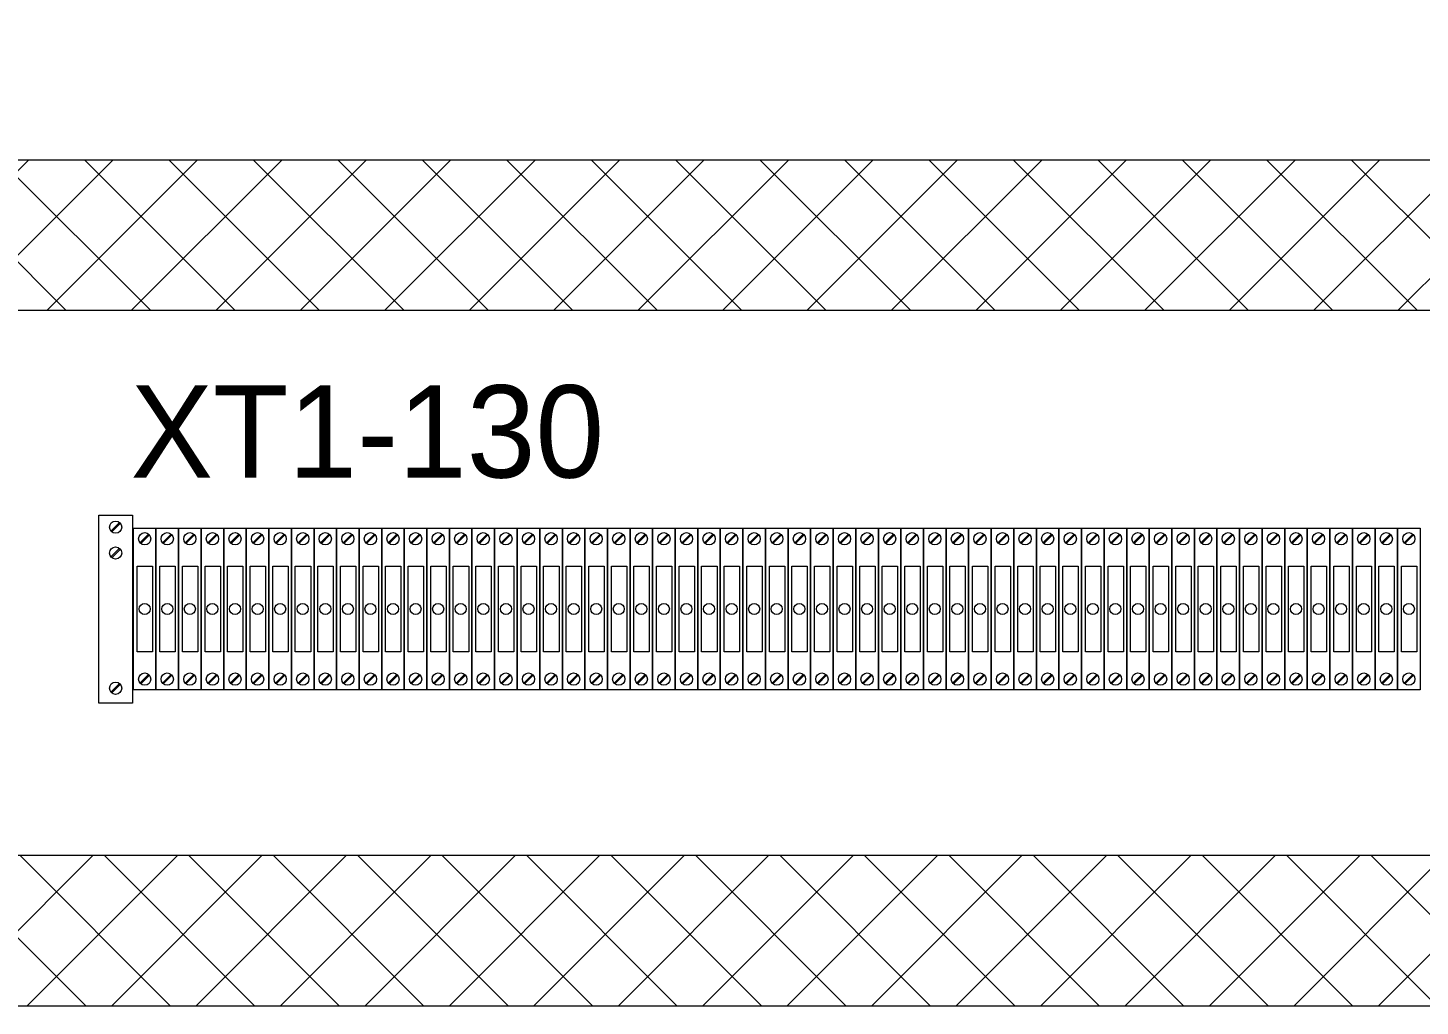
# Model space of a CAD drawing. Header units: millimetres. Extents: x 32626 to 72822, y 60047 to 123188.
# Drawn here: x 38763.5 to 38985.6, y 64582.1 to 64738.1 of the extents above; entities that cross this region are included whole.
import ezdxf

# ---------------------------------------------------------------- set-up
doc = ezdxf.new("R2010")
doc.units = ezdxf.units.MM
doc.header["$LTSCALE"] = 10
doc.layers.add('1轮廓实线层', color=7, linetype='Continuous', lineweight=18)
doc.layers.add('6文字层', color=3, linetype='Continuous', lineweight=18)
doc.styles.add('样式 1', font='SIMYOU.TTF', dxfattribs={"width": 0.75})

msp = doc.modelspace()

# ---------------------------------------------------------------- hatches: boundary and pattern name
at = {"layer": '1轮廓实线层'}
h = msp.add_hatch(dxfattribs=at)
h.set_pattern_fill('ANSI37', color=256, scale=3, style=0)
h.set_pattern_definition([(45, (7301.284, -2091.581), (-6.7351921, 6.7351921), []), (135, (7301.284, -2091.581), (-6.7351921, -6.7351921), [])])
h.paths.add_polyline_path([(39458.37, 64582.11), (39458.37, 64827.97), (38724.3, 64827.97), (38724.3, 64582.11)])
h.paths.add_polyline_path([(39434.37, 64606.11), (39434.37, 64693.04), (38748.3, 64693.04), (38748.3, 64606.11)], flags=16)
h.paths.add_polyline_path([(39434.37, 64717.04), (39434.37, 64803.97), (38748.3, 64803.97), (38748.3, 64717.04)], flags=16)

# ---------------------------------------------------------------- linework, layer by layer
for p, q in [((39434.37, 64717.04), (38748.3, 64717.04)), ((39434.37, 64693.04), (38748.3, 64693.04)), ((39194.37, 64606.11), (38748.3, 64606.11)), ((39434.37, 64606.11), (38748.3, 64606.11)), ((39458.37, 64582.11), (38724.3, 64582.11)), ((38927.3, 64582.11), (38879.3, 64582.11))]:
    msp.add_line(p, q, dxfattribs=at)
at = {"layer": '1轮廓实线层', "lineweight": 13}
for p, q in [((38774.84, 64660.42), (38780.24, 64660.42)), ((38774.84, 64630.42), (38774.84, 64660.42)), ((38780.24, 64660.42), (38780.24, 64630.42)), ((38776.79, 64657.86), (38778.17, 64659.24)), ((38776.92, 64657.74), (38778.29, 64659.12)), ((38780.37, 64632.55), (38780.37, 64658.35)), ((38780.37, 64658.35), (38783.97, 64658.35)), ((38781.42, 64656.01), (38782.8, 64657.39)), ((38783.97, 64658.35), (38783.97, 64632.55)), ((38783.97, 64658.35), (38787.57, 64658.35)), ((38783.97, 64632.55), (38783.97, 64658.35)), ((38785.02, 64656.01), (38786.4, 64657.39)), ((38787.57, 64658.35), (38787.57, 64632.55)), ((38787.57, 64658.35), (38791.17, 64658.35)), ((38787.57, 64632.55), (38787.57, 64658.35)), ((38788.62, 64656.01), (38790, 64657.39)), ((38791.17, 64658.35), (38791.17, 64632.55)), ((38791.17, 64658.35), (38794.77, 64658.35)), ((38791.17, 64632.55), (38791.17, 64658.35)), ((38792.23, 64656.01), (38793.6, 64657.39)), ((38794.77, 64658.35), (38794.77, 64632.55)), ((38794.78, 64658.35), (38798.38, 64658.35)), ((38794.78, 64632.55), (38794.78, 64658.35)), ((38795.83, 64656.01), (38797.2, 64657.39)), ((38798.38, 64658.35), (38798.38, 64632.55)), ((38798.38, 64658.35), (38801.98, 64658.35)), ((38798.38, 64632.55), (38798.38, 64658.35)), ((38799.43, 64656.01), (38800.81, 64657.39)), ((38801.98, 64658.35), (38801.98, 64632.55)), ((38801.98, 64658.35), (38805.58, 64658.35)), ((38801.98, 64632.55), (38801.98, 64658.35)), ((38803.03, 64656.01), (38804.41, 64657.39)), ((38805.58, 64658.35), (38805.58, 64632.55)), ((38805.58, 64658.35), (38809.18, 64658.35)), ((38805.58, 64632.55), (38805.58, 64658.35)), ((38806.63, 64656.01), (38808.01, 64657.39)), ((38809.18, 64658.35), (38809.18, 64632.55)), ((38809.18, 64658.35), (38812.78, 64658.35)), ((38809.18, 64632.55), (38809.18, 64658.35)), ((38810.23, 64656.01), (38811.61, 64657.39)), ((38812.78, 64658.35), (38812.78, 64632.55)), ((38812.78, 64658.35), (38816.38, 64658.35)), ((38812.78, 64632.55), (38812.78, 64658.35)), ((38813.83, 64656.01), (38815.21, 64657.39)), ((38816.38, 64658.35), (38816.38, 64632.55)), ((38816.38, 64658.35), (38819.98, 64658.35)), ((38816.38, 64632.55), (38816.38, 64658.35)), ((38817.43, 64656.01), (38818.81, 64657.39)), ((38819.98, 64658.35), (38819.98, 64632.55)), ((38819.98, 64658.35), (38823.58, 64658.35)), ((38819.98, 64632.55), (38819.98, 64658.35)), ((38821.03, 64656.01), (38822.41, 64657.39)), ((38823.58, 64658.35), (38823.58, 64632.55)), ((38823.58, 64658.35), (38827.18, 64658.35)), ((38823.58, 64632.55), (38823.58, 64658.35)), ((38824.63, 64656.01), (38826.01, 64657.39)), ((38827.18, 64658.35), (38827.18, 64632.55)), ((38827.18, 64658.35), (38830.78, 64658.35)), ((38827.18, 64632.55), (38827.18, 64658.35)), ((38828.23, 64656.01), (38829.61, 64657.39)), ((38830.78, 64658.35), (38830.78, 64632.55)), ((38830.78, 64658.35), (38834.38, 64658.35)), ((38830.78, 64632.55), (38830.78, 64658.35)), ((38831.83, 64656.01), (38833.21, 64657.39)), ((38834.38, 64658.35), (38834.38, 64632.55)), ((38834.38, 64658.35), (38837.98, 64658.35)), ((38834.38, 64632.55), (38834.38, 64658.35)), ((38835.43, 64656.01), (38836.81, 64657.39)), ((38837.98, 64658.35), (38837.98, 64632.55)), ((38837.99, 64658.35), (38841.59, 64658.35)), ((38837.99, 64632.55), (38837.99, 64658.35)), ((38839.04, 64656.01), (38840.41, 64657.39)), ((38841.59, 64658.35), (38841.59, 64632.55)), ((38841.59, 64658.35), (38845.19, 64658.35)), ((38841.59, 64632.55), (38841.59, 64658.35)), ((38842.64, 64656.01), (38844.02, 64657.39)), ((38845.19, 64658.35), (38845.19, 64632.55)), ((38845.19, 64658.35), (38848.79, 64658.35)), ((38845.19, 64632.55), (38845.19, 64658.35)), ((38846.24, 64656.01), (38847.62, 64657.39)), ((38848.79, 64658.35), (38848.79, 64632.55)), ((38848.79, 64658.35), (38852.39, 64658.35)), ((38848.79, 64632.55), (38848.79, 64658.35)), ((38849.84, 64656.01), (38851.22, 64657.39)), ((38852.39, 64658.35), (38852.39, 64632.55)), ((38852.39, 64658.35), (38855.99, 64658.35)), ((38852.39, 64632.55), (38852.39, 64658.35)), ((38853.44, 64656.01), (38854.82, 64657.39)), ((38855.99, 64658.35), (38855.99, 64632.55)), ((38855.99, 64658.35), (38859.59, 64658.35)), ((38855.99, 64632.55), (38855.99, 64658.35)), ((38857.04, 64656.01), (38858.42, 64657.39)), ((38859.59, 64658.35), (38859.59, 64632.55)), ((38859.59, 64658.35), (38863.19, 64658.35)), ((38859.59, 64632.55), (38859.59, 64658.35)), ((38860.64, 64656.01), (38862.02, 64657.39)), ((38863.19, 64658.35), (38863.19, 64632.55)), ((38863.19, 64658.35), (38866.79, 64658.35)), ((38863.19, 64632.55), (38863.19, 64658.35)), ((38864.24, 64656.01), (38865.62, 64657.39)), ((38866.79, 64658.35), (38866.79, 64632.55)), ((38866.79, 64658.35), (38870.39, 64658.35)), ((38866.79, 64632.55), (38866.79, 64658.35)), ((38867.84, 64656.01), (38869.22, 64657.39)), ((38870.39, 64658.35), (38870.39, 64632.55)), ((38870.39, 64658.35), (38873.99, 64658.35)), ((38870.39, 64632.55), (38870.39, 64658.35)), ((38871.44, 64656.01), (38872.82, 64657.39)), ((38873.99, 64658.35), (38873.99, 64632.55)), ((38873.99, 64658.35), (38877.59, 64658.35)), ((38873.99, 64632.55), (38873.99, 64658.35)), ((38875.04, 64656.01), (38876.42, 64657.39)), ((38877.59, 64658.35), (38877.59, 64632.55)), ((38877.59, 64658.35), (38881.19, 64658.35)), ((38877.59, 64632.55), (38877.59, 64658.35)), ((38878.64, 64656.01), (38880.02, 64657.39)), ((38881.19, 64658.35), (38881.19, 64632.55)), ((38881.19, 64658.35), (38884.79, 64658.35)), ((38881.19, 64632.55), (38881.19, 64658.35)), ((38882.25, 64656.01), (38883.62, 64657.39)), ((38884.79, 64658.35), (38884.79, 64632.55)), ((38884.8, 64658.35), (38888.4, 64658.35)), ((38884.8, 64632.55), (38884.8, 64658.35)), ((38885.85, 64656.01), (38887.22, 64657.39)), ((38888.4, 64658.35), (38888.4, 64632.55)), ((38888.4, 64658.35), (38892, 64658.35)), ((38888.4, 64632.55), (38888.4, 64658.35)), ((38889.45, 64656.01), (38890.83, 64657.39)), ((38892, 64658.35), (38892, 64632.55)), ((38892, 64658.35), (38895.6, 64658.35)), ((38892, 64632.55), (38892, 64658.35)), ((38893.05, 64656.01), (38894.43, 64657.39)), ((38895.6, 64658.35), (38895.6, 64632.55)), ((38895.6, 64658.35), (38899.2, 64658.35)), ((38895.6, 64632.55), (38895.6, 64658.35)), ((38896.65, 64656.01), (38898.03, 64657.39)), ((38899.2, 64658.35), (38899.2, 64632.55)), ((38899.2, 64658.35), (38902.8, 64658.35)), ((38899.2, 64632.55), (38899.2, 64658.35)), ((38900.25, 64656.01), (38901.63, 64657.39)), ((38902.8, 64658.35), (38902.8, 64632.55)), ((38902.8, 64658.35), (38906.4, 64658.35)), ((38902.8, 64632.55), (38902.8, 64658.35)), ((38903.85, 64656.01), (38905.23, 64657.39)), ((38906.4, 64658.35), (38906.4, 64632.55)), ((38906.4, 64658.35), (38910, 64658.35)), ((38906.4, 64632.55), (38906.4, 64658.35)), ((38907.45, 64656.01), (38908.83, 64657.39)), ((38910, 64658.35), (38910, 64632.55)), ((38910, 64658.35), (38913.6, 64658.35)), ((38910, 64632.55), (38910, 64658.35)), ((38911.05, 64656.01), (38912.43, 64657.39)), ((38913.6, 64658.35), (38913.6, 64632.55)), ((38913.6, 64658.35), (38917.2, 64658.35)), ((38913.6, 64632.55), (38913.6, 64658.35)), ((38914.65, 64656.01), (38916.03, 64657.39)), ((38917.2, 64658.35), (38917.2, 64632.55)), ((38917.2, 64658.35), (38920.8, 64658.35)), ((38917.2, 64632.55), (38917.2, 64658.35)), ((38918.25, 64656.01), (38919.63, 64657.39)), ((38920.8, 64658.35), (38920.8, 64632.55)), ((38920.8, 64658.35), (38924.4, 64658.35)), ((38920.8, 64632.55), (38920.8, 64658.35)), ((38921.85, 64656.01), (38923.23, 64657.39)), ((38924.4, 64658.35), (38924.4, 64632.55)), ((38924.4, 64658.35), (38928, 64658.35)), ((38924.4, 64632.55), (38924.4, 64658.35)), ((38925.45, 64656.01), (38926.83, 64657.39)), ((38928, 64658.35), (38928, 64632.55)), ((38928.01, 64658.35), (38931.61, 64658.35)), ((38928.01, 64632.55), (38928.01, 64658.35)), ((38929.06, 64656.01), (38930.43, 64657.39)), ((38931.61, 64658.35), (38931.61, 64632.55)), ((38931.61, 64658.35), (38935.21, 64658.35)), ((38931.61, 64632.55), (38931.61, 64658.35)), ((38932.66, 64656.01), (38934.04, 64657.39)), ((38935.21, 64658.35), (38935.21, 64632.55)), ((38935.21, 64658.35), (38938.81, 64658.35)), ((38935.21, 64632.55), (38935.21, 64658.35)), ((38936.26, 64656.01), (38937.64, 64657.39)), ((38938.81, 64658.35), (38938.81, 64632.55)), ((38938.81, 64658.35), (38942.41, 64658.35)), ((38938.81, 64632.55), (38938.81, 64658.35)), ((38939.86, 64656.01), (38941.24, 64657.39)), ((38942.41, 64658.35), (38942.41, 64632.55)), ((38942.41, 64658.35), (38946.01, 64658.35)), ((38942.41, 64632.55), (38942.41, 64658.35)), ((38943.46, 64656.01), (38944.84, 64657.39)), ((38946.01, 64658.35), (38946.01, 64632.55)), ((38946.01, 64658.35), (38949.61, 64658.35)), ((38946.01, 64632.55), (38946.01, 64658.35)), ((38947.06, 64656.01), (38948.44, 64657.39)), ((38949.61, 64658.35), (38949.61, 64632.55)), ((38949.61, 64658.35), (38953.21, 64658.35)), ((38949.61, 64632.55), (38949.61, 64658.35)), ((38950.66, 64656.01), (38952.04, 64657.39)), ((38953.21, 64658.35), (38953.21, 64632.55)), ((38953.21, 64658.35), (38956.81, 64658.35)), ((38953.21, 64632.55), (38953.21, 64658.35)), ((38954.26, 64656.01), (38955.64, 64657.39)), ((38956.81, 64658.35), (38956.81, 64632.55)), ((38956.81, 64658.35), (38960.41, 64658.35)), ((38956.81, 64632.55), (38956.81, 64658.35)), ((38957.86, 64656.01), (38959.24, 64657.39)), ((38960.41, 64658.35), (38960.41, 64632.55)), ((38960.41, 64658.35), (38964.01, 64658.35)), ((38960.41, 64632.55), (38960.41, 64658.35)), ((38961.46, 64656.01), (38962.84, 64657.39)), ((38964.01, 64658.35), (38964.01, 64632.55)), ((38964.01, 64658.35), (38967.61, 64658.35)), ((38964.01, 64632.55), (38964.01, 64658.35)), ((38965.06, 64656.01), (38966.44, 64657.39)), ((38967.61, 64658.35), (38967.61, 64632.55)), ((38967.61, 64658.35), (38971.21, 64658.35)), ((38967.61, 64632.55), (38967.61, 64658.35)), ((38968.66, 64656.01), (38970.04, 64657.39)), ((38971.21, 64658.35), (38971.21, 64632.55)), ((38971.21, 64658.35), (38974.81, 64658.35)), ((38971.21, 64632.55), (38971.21, 64658.35)), ((38972.27, 64656.01), (38973.64, 64657.39)), ((38974.81, 64658.35), (38974.81, 64632.55)), ((38974.82, 64658.35), (38978.42, 64658.35)), ((38974.82, 64632.55), (38974.82, 64658.35)), ((38975.87, 64656.01), (38977.24, 64657.39)), ((38978.42, 64658.35), (38978.42, 64632.55)), ((38978.42, 64658.35), (38982.02, 64658.35)), ((38978.42, 64632.55), (38978.42, 64658.35)), ((38979.47, 64656.01), (38980.85, 64657.39)), ((38982.02, 64658.35), (38982.02, 64632.55)), ((38982.02, 64658.35), (38985.62, 64658.35)), ((38982.02, 64632.55), (38982.02, 64658.35)), ((38983.07, 64656.01), (38984.45, 64657.39)), ((38985.62, 64658.35), (38985.62, 64632.55)), ((38776.79, 64653.74), (38778.17, 64655.12)), ((38781.54, 64655.89), (38782.92, 64657.27)), ((38785.14, 64655.89), (38786.52, 64657.27)), ((38788.75, 64655.89), (38790.12, 64657.27)), ((38792.35, 64655.89), (38793.72, 64657.27)), ((38795.95, 64655.89), (38797.33, 64657.27)), ((38799.55, 64655.89), (38800.93, 64657.27)), ((38803.15, 64655.89), (38804.53, 64657.27)), ((38806.75, 64655.89), (38808.13, 64657.27)), ((38810.35, 64655.89), (38811.73, 64657.27)), ((38813.95, 64655.89), (38815.33, 64657.27)), ((38817.55, 64655.89), (38818.93, 64657.27)), ((38821.15, 64655.89), (38822.53, 64657.27)), ((38824.75, 64655.89), (38826.13, 64657.27)), ((38828.35, 64655.89), (38829.73, 64657.27)), ((38831.95, 64655.89), (38833.33, 64657.27)), ((38835.56, 64655.89), (38836.93, 64657.27)), ((38839.16, 64655.89), (38840.54, 64657.27)), ((38842.76, 64655.89), (38844.14, 64657.27)), ((38846.36, 64655.89), (38847.74, 64657.27)), ((38849.96, 64655.89), (38851.34, 64657.27)), ((38853.56, 64655.89), (38854.94, 64657.27)), ((38857.16, 64655.89), (38858.54, 64657.27)), ((38860.76, 64655.89), (38862.14, 64657.27)), ((38864.36, 64655.89), (38865.74, 64657.27)), ((38867.96, 64655.89), (38869.34, 64657.27)), ((38871.56, 64655.89), (38872.94, 64657.27)), ((38875.16, 64655.89), (38876.54, 64657.27)), ((38878.77, 64655.89), (38880.14, 64657.27)), ((38882.37, 64655.89), (38883.74, 64657.27)), ((38885.97, 64655.89), (38887.35, 64657.27)), ((38889.57, 64655.89), (38890.95, 64657.27)), ((38893.17, 64655.89), (38894.55, 64657.27)), ((38896.77, 64655.89), (38898.15, 64657.27)), ((38900.37, 64655.89), (38901.75, 64657.27)), ((38903.97, 64655.89), (38905.35, 64657.27)), ((38907.57, 64655.89), (38908.95, 64657.27)), ((38911.17, 64655.89), (38912.55, 64657.27)), ((38914.77, 64655.89), (38916.15, 64657.27)), ((38918.37, 64655.89), (38919.75, 64657.27)), ((38921.97, 64655.89), (38923.35, 64657.27)), ((38925.58, 64655.89), (38926.95, 64657.27)), ((38929.18, 64655.89), (38930.56, 64657.27)), ((38932.78, 64655.89), (38934.16, 64657.27)), ((38936.38, 64655.89), (38937.76, 64657.27)), ((38939.98, 64655.89), (38941.36, 64657.27)), ((38943.58, 64655.89), (38944.96, 64657.27)), ((38947.18, 64655.89), (38948.56, 64657.27)), ((38950.78, 64655.89), (38952.16, 64657.27)), ((38954.38, 64655.89), (38955.76, 64657.27)), ((38957.98, 64655.89), (38959.36, 64657.27)), ((38961.58, 64655.89), (38962.96, 64657.27)), ((38965.18, 64655.89), (38966.56, 64657.27)), ((38968.79, 64655.89), (38970.16, 64657.27)), ((38972.39, 64655.89), (38973.76, 64657.27)), ((38975.99, 64655.89), (38977.37, 64657.27)), ((38979.59, 64655.89), (38980.97, 64657.27)), ((38983.19, 64655.89), (38984.57, 64657.27)), ((38776.92, 64653.62), (38778.29, 64655)), ((38776.79, 64632.17), (38778.17, 64633.55)), ((38776.92, 64632.05), (38778.29, 64633.43)), ((38781.42, 64633.63), (38782.8, 64635.01)), ((38781.54, 64633.51), (38782.92, 64634.89)), ((38785.02, 64633.63), (38786.4, 64635.01)), ((38785.14, 64633.51), (38786.52, 64634.89)), ((38788.62, 64633.63), (38790, 64635.01)), ((38788.75, 64633.51), (38790.12, 64634.89)), ((38792.23, 64633.63), (38793.6, 64635.01)), ((38792.35, 64633.51), (38793.72, 64634.89)), ((38795.83, 64633.63), (38797.2, 64635.01)), ((38795.95, 64633.51), (38797.33, 64634.89)), ((38799.43, 64633.63), (38800.81, 64635.01)), ((38799.55, 64633.51), (38800.93, 64634.89)), ((38803.03, 64633.63), (38804.41, 64635.01)), ((38803.15, 64633.51), (38804.53, 64634.89)), ((38806.63, 64633.63), (38808.01, 64635.01)), ((38806.75, 64633.51), (38808.13, 64634.89)), ((38810.23, 64633.63), (38811.61, 64635.01)), ((38810.35, 64633.51), (38811.73, 64634.89)), ((38813.83, 64633.63), (38815.21, 64635.01)), ((38813.95, 64633.51), (38815.33, 64634.89)), ((38817.43, 64633.63), (38818.81, 64635.01)), ((38817.55, 64633.51), (38818.93, 64634.89)), ((38821.03, 64633.63), (38822.41, 64635.01)), ((38821.15, 64633.51), (38822.53, 64634.89)), ((38824.63, 64633.63), (38826.01, 64635.01)), ((38824.75, 64633.51), (38826.13, 64634.89)), ((38828.23, 64633.63), (38829.61, 64635.01)), ((38828.35, 64633.51), (38829.73, 64634.89)), ((38831.83, 64633.63), (38833.21, 64635.01)), ((38831.95, 64633.51), (38833.33, 64634.89)), ((38835.43, 64633.63), (38836.81, 64635.01)), ((38835.56, 64633.51), (38836.93, 64634.89)), ((38839.04, 64633.63), (38840.41, 64635.01)), ((38839.16, 64633.51), (38840.54, 64634.89)), ((38842.64, 64633.63), (38844.02, 64635.01)), ((38842.76, 64633.51), (38844.14, 64634.89)), ((38846.24, 64633.63), (38847.62, 64635.01)), ((38846.36, 64633.51), (38847.74, 64634.89)), ((38849.84, 64633.63), (38851.22, 64635.01)), ((38849.96, 64633.51), (38851.34, 64634.89)), ((38853.44, 64633.63), (38854.82, 64635.01)), ((38853.56, 64633.51), (38854.94, 64634.89)), ((38857.04, 64633.63), (38858.42, 64635.01)), ((38857.16, 64633.51), (38858.54, 64634.89)), ((38860.64, 64633.63), (38862.02, 64635.01)), ((38860.76, 64633.51), (38862.14, 64634.89)), ((38864.24, 64633.63), (38865.62, 64635.01)), ((38864.36, 64633.51), (38865.74, 64634.89)), ((38867.84, 64633.63), (38869.22, 64635.01)), ((38867.96, 64633.51), (38869.34, 64634.89)), ((38871.44, 64633.63), (38872.82, 64635.01)), ((38871.56, 64633.51), (38872.94, 64634.89)), ((38875.04, 64633.63), (38876.42, 64635.01)), ((38875.16, 64633.51), (38876.54, 64634.89)), ((38878.64, 64633.63), (38880.02, 64635.01)), ((38878.77, 64633.51), (38880.14, 64634.89)), ((38882.25, 64633.63), (38883.62, 64635.01)), ((38882.37, 64633.51), (38883.74, 64634.89)), ((38885.85, 64633.63), (38887.22, 64635.01)), ((38885.97, 64633.51), (38887.35, 64634.89)), ((38889.45, 64633.63), (38890.83, 64635.01)), ((38889.57, 64633.51), (38890.95, 64634.89)), ((38893.05, 64633.63), (38894.43, 64635.01)), ((38893.17, 64633.51), (38894.55, 64634.89)), ((38896.65, 64633.63), (38898.03, 64635.01)), ((38896.77, 64633.51), (38898.15, 64634.89)), ((38900.25, 64633.63), (38901.63, 64635.01)), ((38900.37, 64633.51), (38901.75, 64634.89)), ((38903.85, 64633.63), (38905.23, 64635.01)), ((38903.97, 64633.51), (38905.35, 64634.89)), ((38907.45, 64633.63), (38908.83, 64635.01)), ((38907.57, 64633.51), (38908.95, 64634.89)), ((38911.05, 64633.63), (38912.43, 64635.01)), ((38911.17, 64633.51), (38912.55, 64634.89)), ((38914.65, 64633.63), (38916.03, 64635.01)), ((38914.77, 64633.51), (38916.15, 64634.89)), ((38918.25, 64633.63), (38919.63, 64635.01)), ((38918.37, 64633.51), (38919.75, 64634.89)), ((38921.85, 64633.63), (38923.23, 64635.01)), ((38921.97, 64633.51), (38923.35, 64634.89)), ((38925.45, 64633.63), (38926.83, 64635.01)), ((38925.58, 64633.51), (38926.95, 64634.89)), ((38929.06, 64633.63), (38930.43, 64635.01)), ((38929.18, 64633.51), (38930.56, 64634.89)), ((38932.66, 64633.63), (38934.04, 64635.01)), ((38932.78, 64633.51), (38934.16, 64634.89)), ((38936.26, 64633.63), (38937.64, 64635.01)), ((38936.38, 64633.51), (38937.76, 64634.89)), ((38939.86, 64633.63), (38941.24, 64635.01)), ((38939.98, 64633.51), (38941.36, 64634.89)), ((38943.46, 64633.63), (38944.84, 64635.01)), ((38943.58, 64633.51), (38944.96, 64634.89)), ((38947.06, 64633.63), (38948.44, 64635.01)), ((38947.18, 64633.51), (38948.56, 64634.89)), ((38950.66, 64633.63), (38952.04, 64635.01)), ((38950.78, 64633.51), (38952.16, 64634.89)), ((38954.26, 64633.63), (38955.64, 64635.01)), ((38954.38, 64633.51), (38955.76, 64634.89)), ((38957.86, 64633.63), (38959.24, 64635.01)), ((38957.98, 64633.51), (38959.36, 64634.89)), ((38961.46, 64633.63), (38962.84, 64635.01)), ((38961.58, 64633.51), (38962.96, 64634.89)), ((38965.06, 64633.63), (38966.44, 64635.01)), ((38965.18, 64633.51), (38966.56, 64634.89)), ((38968.66, 64633.63), (38970.04, 64635.01)), ((38968.79, 64633.51), (38970.16, 64634.89)), ((38972.27, 64633.63), (38973.64, 64635.01)), ((38972.39, 64633.51), (38973.76, 64634.89)), ((38975.87, 64633.63), (38977.24, 64635.01)), ((38975.99, 64633.51), (38977.37, 64634.89)), ((38979.47, 64633.63), (38980.85, 64635.01)), ((38979.59, 64633.51), (38980.97, 64634.89)), ((38983.07, 64633.63), (38984.45, 64635.01)), ((38983.19, 64633.51), (38984.57, 64634.89)), ((38783.97, 64632.55), (38780.37, 64632.55)), ((38787.57, 64632.55), (38783.97, 64632.55)), ((38791.17, 64632.55), (38787.57, 64632.55)), ((38794.77, 64632.55), (38791.17, 64632.55)), ((38798.38, 64632.55), (38794.78, 64632.55)), ((38801.98, 64632.55), (38798.38, 64632.55)), ((38805.58, 64632.55), (38801.98, 64632.55)), ((38809.18, 64632.55), (38805.58, 64632.55)), ((38812.78, 64632.55), (38809.18, 64632.55)), ((38816.38, 64632.55), (38812.78, 64632.55)), ((38819.98, 64632.55), (38816.38, 64632.55)), ((38823.58, 64632.55), (38819.98, 64632.55)), ((38827.18, 64632.55), (38823.58, 64632.55)), ((38830.78, 64632.55), (38827.18, 64632.55)), ((38834.38, 64632.55), (38830.78, 64632.55)), ((38837.98, 64632.55), (38834.38, 64632.55)), ((38841.59, 64632.55), (38837.99, 64632.55)), ((38845.19, 64632.55), (38841.59, 64632.55)), ((38848.79, 64632.55), (38845.19, 64632.55)), ((38852.39, 64632.55), (38848.79, 64632.55)), ((38855.99, 64632.55), (38852.39, 64632.55)), ((38859.59, 64632.55), (38855.99, 64632.55)), ((38863.19, 64632.55), (38859.59, 64632.55)), ((38866.79, 64632.55), (38863.19, 64632.55)), ((38870.39, 64632.55), (38866.79, 64632.55)), ((38873.99, 64632.55), (38870.39, 64632.55)), ((38877.59, 64632.55), (38873.99, 64632.55)), ((38881.19, 64632.55), (38877.59, 64632.55)), ((38884.79, 64632.55), (38881.19, 64632.55)), ((38888.4, 64632.55), (38884.8, 64632.55)), ((38892, 64632.55), (38888.4, 64632.55)), ((38895.6, 64632.55), (38892, 64632.55)), ((38899.2, 64632.55), (38895.6, 64632.55)), ((38902.8, 64632.55), (38899.2, 64632.55)), ((38906.4, 64632.55), (38902.8, 64632.55)), ((38910, 64632.55), (38906.4, 64632.55)), ((38913.6, 64632.55), (38910, 64632.55)), ((38917.2, 64632.55), (38913.6, 64632.55)), ((38920.8, 64632.55), (38917.2, 64632.55)), ((38924.4, 64632.55), (38920.8, 64632.55)), ((38928, 64632.55), (38924.4, 64632.55)), ((38931.61, 64632.55), (38928.01, 64632.55)), ((38935.21, 64632.55), (38931.61, 64632.55)), ((38938.81, 64632.55), (38935.21, 64632.55)), ((38942.41, 64632.55), (38938.81, 64632.55)), ((38946.01, 64632.55), (38942.41, 64632.55)), ((38949.61, 64632.55), (38946.01, 64632.55)), ((38953.21, 64632.55), (38949.61, 64632.55)), ((38956.81, 64632.55), (38953.21, 64632.55)), ((38960.41, 64632.55), (38956.81, 64632.55)), ((38964.01, 64632.55), (38960.41, 64632.55)), ((38967.61, 64632.55), (38964.01, 64632.55)), ((38971.21, 64632.55), (38967.61, 64632.55)), ((38974.81, 64632.55), (38971.21, 64632.55)), ((38978.42, 64632.55), (38974.82, 64632.55)), ((38982.02, 64632.55), (38978.42, 64632.55)), ((38985.62, 64632.55), (38982.02, 64632.55)), ((38780.24, 64630.42), (38774.84, 64630.42))]:
    msp.add_line(p, q, dxfattribs=at)
for points in [[(38780.99, 64652.25), (38783.44, 64652.25), (38783.44, 64638.59), (38780.99, 64638.59)], [(38784.59, 64652.25), (38787.04, 64652.25), (38787.04, 64638.59), (38784.59, 64638.59)], [(38788.19, 64652.25), (38790.64, 64652.25), (38790.64, 64638.59), (38788.19, 64638.59)], [(38791.8, 64652.25), (38794.24, 64652.25), (38794.24, 64638.59), (38791.8, 64638.59)], [(38795.4, 64652.25), (38797.84, 64652.25), (38797.84, 64638.59), (38795.4, 64638.59)], [(38799, 64652.25), (38801.45, 64652.25), (38801.45, 64638.59), (38799, 64638.59)], [(38802.6, 64652.25), (38805.05, 64652.25), (38805.05, 64638.59), (38802.6, 64638.59)], [(38806.2, 64652.25), (38808.65, 64652.25), (38808.65, 64638.59), (38806.2, 64638.59)], [(38809.8, 64652.25), (38812.25, 64652.25), (38812.25, 64638.59), (38809.8, 64638.59)], [(38813.4, 64652.25), (38815.85, 64652.25), (38815.85, 64638.59), (38813.4, 64638.59)], [(38817, 64652.25), (38819.45, 64652.25), (38819.45, 64638.59), (38817, 64638.59)], [(38820.6, 64652.25), (38823.05, 64652.25), (38823.05, 64638.59), (38820.6, 64638.59)], [(38824.2, 64652.25), (38826.65, 64652.25), (38826.65, 64638.59), (38824.2, 64638.59)], [(38827.8, 64652.25), (38830.25, 64652.25), (38830.25, 64638.59), (38827.8, 64638.59)], [(38831.4, 64652.25), (38833.85, 64652.25), (38833.85, 64638.59), (38831.4, 64638.59)], [(38835.01, 64652.25), (38837.45, 64652.25), (38837.45, 64638.59), (38835.01, 64638.59)], [(38838.61, 64652.25), (38841.05, 64652.25), (38841.05, 64638.59), (38838.61, 64638.59)], [(38842.21, 64652.25), (38844.66, 64652.25), (38844.66, 64638.59), (38842.21, 64638.59)], [(38845.81, 64652.25), (38848.26, 64652.25), (38848.26, 64638.59), (38845.81, 64638.59)], [(38849.41, 64652.25), (38851.86, 64652.25), (38851.86, 64638.59), (38849.41, 64638.59)], [(38853.01, 64652.25), (38855.46, 64652.25), (38855.46, 64638.59), (38853.01, 64638.59)], [(38856.61, 64652.25), (38859.06, 64652.25), (38859.06, 64638.59), (38856.61, 64638.59)], [(38860.21, 64652.25), (38862.66, 64652.25), (38862.66, 64638.59), (38860.21, 64638.59)], [(38863.81, 64652.25), (38866.26, 64652.25), (38866.26, 64638.59), (38863.81, 64638.59)], [(38867.41, 64652.25), (38869.86, 64652.25), (38869.86, 64638.59), (38867.41, 64638.59)], [(38871.01, 64652.25), (38873.46, 64652.25), (38873.46, 64638.59), (38871.01, 64638.59)], [(38874.61, 64652.25), (38877.06, 64652.25), (38877.06, 64638.59), (38874.61, 64638.59)], [(38878.21, 64652.25), (38880.66, 64652.25), (38880.66, 64638.59), (38878.21, 64638.59)], [(38881.82, 64652.25), (38884.26, 64652.25), (38884.26, 64638.59), (38881.82, 64638.59)], [(38885.42, 64652.25), (38887.86, 64652.25), (38887.86, 64638.59), (38885.42, 64638.59)], [(38889.02, 64652.25), (38891.47, 64652.25), (38891.47, 64638.59), (38889.02, 64638.59)], [(38892.62, 64652.25), (38895.07, 64652.25), (38895.07, 64638.59), (38892.62, 64638.59)], [(38896.22, 64652.25), (38898.67, 64652.25), (38898.67, 64638.59), (38896.22, 64638.59)], [(38899.82, 64652.25), (38902.27, 64652.25), (38902.27, 64638.59), (38899.82, 64638.59)], [(38903.42, 64652.25), (38905.87, 64652.25), (38905.87, 64638.59), (38903.42, 64638.59)], [(38907.02, 64652.25), (38909.47, 64652.25), (38909.47, 64638.59), (38907.02, 64638.59)], [(38910.62, 64652.25), (38913.07, 64652.25), (38913.07, 64638.59), (38910.62, 64638.59)], [(38914.22, 64652.25), (38916.67, 64652.25), (38916.67, 64638.59), (38914.22, 64638.59)], [(38917.82, 64652.25), (38920.27, 64652.25), (38920.27, 64638.59), (38917.82, 64638.59)], [(38921.42, 64652.25), (38923.87, 64652.25), (38923.87, 64638.59), (38921.42, 64638.59)], [(38925.03, 64652.25), (38927.47, 64652.25), (38927.47, 64638.59), (38925.03, 64638.59)], [(38928.63, 64652.25), (38931.07, 64652.25), (38931.07, 64638.59), (38928.63, 64638.59)], [(38932.23, 64652.25), (38934.68, 64652.25), (38934.68, 64638.59), (38932.23, 64638.59)], [(38935.83, 64652.25), (38938.28, 64652.25), (38938.28, 64638.59), (38935.83, 64638.59)], [(38939.43, 64652.25), (38941.88, 64652.25), (38941.88, 64638.59), (38939.43, 64638.59)], [(38943.03, 64652.25), (38945.48, 64652.25), (38945.48, 64638.59), (38943.03, 64638.59)], [(38946.63, 64652.25), (38949.08, 64652.25), (38949.08, 64638.59), (38946.63, 64638.59)], [(38950.23, 64652.25), (38952.68, 64652.25), (38952.68, 64638.59), (38950.23, 64638.59)], [(38953.83, 64652.25), (38956.28, 64652.25), (38956.28, 64638.59), (38953.83, 64638.59)], [(38957.43, 64652.25), (38959.88, 64652.25), (38959.88, 64638.59), (38957.43, 64638.59)], [(38961.03, 64652.25), (38963.48, 64652.25), (38963.48, 64638.59), (38961.03, 64638.59)], [(38964.63, 64652.25), (38967.08, 64652.25), (38967.08, 64638.59), (38964.63, 64638.59)], [(38968.23, 64652.25), (38970.68, 64652.25), (38970.68, 64638.59), (38968.23, 64638.59)], [(38971.84, 64652.25), (38974.28, 64652.25), (38974.28, 64638.59), (38971.84, 64638.59)], [(38975.44, 64652.25), (38977.88, 64652.25), (38977.88, 64638.59), (38975.44, 64638.59)], [(38979.04, 64652.25), (38981.49, 64652.25), (38981.49, 64638.59), (38979.04, 64638.59)], [(38982.64, 64652.25), (38985.09, 64652.25), (38985.09, 64638.59), (38982.64, 64638.59)]]:
    msp.add_lwpolyline(points, close=True, dxfattribs=at)
for centre, radius in [((38777.54, 64658.49), 0.975), ((38782.17, 64656.64), 0.975), ((38785.77, 64656.64), 0.975), ((38789.37, 64656.64), 0.975), ((38792.97, 64656.64), 0.975), ((38796.58, 64656.64), 0.975), ((38800.18, 64656.64), 0.975), ((38803.78, 64656.64), 0.975), ((38807.38, 64656.64), 0.975), ((38810.98, 64656.64), 0.975), ((38814.58, 64656.64), 0.975), ((38818.18, 64656.64), 0.975), ((38821.78, 64656.64), 0.975), ((38825.38, 64656.64), 0.975), ((38828.98, 64656.64), 0.975), ((38832.58, 64656.64), 0.975), ((38836.18, 64656.64), 0.975), ((38839.79, 64656.64), 0.975), ((38843.39, 64656.64), 0.975), ((38846.99, 64656.64), 0.975), ((38850.59, 64656.64), 0.975), ((38854.19, 64656.64), 0.975), ((38857.79, 64656.64), 0.975), ((38861.39, 64656.64), 0.975), ((38864.99, 64656.64), 0.975), ((38868.59, 64656.64), 0.975), ((38872.19, 64656.64), 0.975), ((38875.79, 64656.64), 0.975), ((38879.39, 64656.64), 0.975), ((38882.99, 64656.64), 0.975), ((38886.6, 64656.64), 0.975), ((38890.2, 64656.64), 0.975), ((38893.8, 64656.64), 0.975), ((38897.4, 64656.64), 0.975), ((38901, 64656.64), 0.975), ((38904.6, 64656.64), 0.975), ((38908.2, 64656.64), 0.975), ((38911.8, 64656.64), 0.975), ((38915.4, 64656.64), 0.975), ((38919, 64656.64), 0.975), ((38922.6, 64656.64), 0.975), ((38926.2, 64656.64), 0.975), ((38929.81, 64656.64), 0.975), ((38933.41, 64656.64), 0.975), ((38937.01, 64656.64), 0.975), ((38940.61, 64656.64), 0.975), ((38944.21, 64656.64), 0.975), ((38947.81, 64656.64), 0.975), ((38951.41, 64656.64), 0.975), ((38955.01, 64656.64), 0.975), ((38958.61, 64656.64), 0.975), ((38962.21, 64656.64), 0.975), ((38965.81, 64656.64), 0.975), ((38969.41, 64656.64), 0.975), ((38973.01, 64656.64), 0.975), ((38976.62, 64656.64), 0.975), ((38980.22, 64656.64), 0.975), ((38983.82, 64656.64), 0.975), ((38777.54, 64654.37), 0.975), ((38782.17, 64645.45), 0.881), ((38785.77, 64645.45), 0.881), ((38789.37, 64645.45), 0.881), ((38792.97, 64645.45), 0.881), ((38796.58, 64645.45), 0.881), ((38800.18, 64645.45), 0.881), ((38803.78, 64645.45), 0.881), ((38807.38, 64645.45), 0.881), ((38810.98, 64645.45), 0.881), ((38814.58, 64645.45), 0.881), ((38818.18, 64645.45), 0.881), ((38821.78, 64645.45), 0.881), ((38825.38, 64645.45), 0.881), ((38828.98, 64645.45), 0.881), ((38832.58, 64645.45), 0.881), ((38836.18, 64645.45), 0.881), ((38839.79, 64645.45), 0.881), ((38843.39, 64645.45), 0.881), ((38846.99, 64645.45), 0.881), ((38850.59, 64645.45), 0.881), ((38854.19, 64645.45), 0.881), ((38857.79, 64645.45), 0.881), ((38861.39, 64645.45), 0.881), ((38864.99, 64645.45), 0.881), ((38868.59, 64645.45), 0.881), ((38872.19, 64645.45), 0.881), ((38875.79, 64645.45), 0.881), ((38879.39, 64645.45), 0.881), ((38882.99, 64645.45), 0.881), ((38886.6, 64645.45), 0.881), ((38890.2, 64645.45), 0.881), ((38893.8, 64645.45), 0.881), ((38897.4, 64645.45), 0.881), ((38901, 64645.45), 0.881), ((38904.6, 64645.45), 0.881), ((38908.2, 64645.45), 0.881), ((38911.8, 64645.45), 0.881), ((38915.4, 64645.45), 0.881), ((38919, 64645.45), 0.881), ((38922.6, 64645.45), 0.881), ((38926.2, 64645.45), 0.881), ((38929.81, 64645.45), 0.881), ((38933.41, 64645.45), 0.881), ((38937.01, 64645.45), 0.881), ((38940.61, 64645.45), 0.881), ((38944.21, 64645.45), 0.881), ((38947.81, 64645.45), 0.881), ((38951.41, 64645.45), 0.881), ((38955.01, 64645.45), 0.881), ((38958.61, 64645.45), 0.881), ((38962.21, 64645.45), 0.881), ((38965.81, 64645.45), 0.881), ((38969.41, 64645.45), 0.881), ((38973.01, 64645.45), 0.881), ((38976.62, 64645.45), 0.881), ((38980.22, 64645.45), 0.881), ((38983.82, 64645.45), 0.881), ((38782.17, 64634.26), 0.975), ((38785.77, 64634.26), 0.975), ((38789.37, 64634.26), 0.975), ((38792.97, 64634.26), 0.975), ((38796.58, 64634.26), 0.975), ((38800.18, 64634.26), 0.975), ((38803.78, 64634.26), 0.975), ((38807.38, 64634.26), 0.975), ((38810.98, 64634.26), 0.975), ((38814.58, 64634.26), 0.975), ((38818.18, 64634.26), 0.975), ((38821.78, 64634.26), 0.975), ((38825.38, 64634.26), 0.975), ((38828.98, 64634.26), 0.975), ((38832.58, 64634.26), 0.975), ((38836.18, 64634.26), 0.975), ((38839.79, 64634.26), 0.975), ((38843.39, 64634.26), 0.975), ((38846.99, 64634.26), 0.975), ((38850.59, 64634.26), 0.975), ((38854.19, 64634.26), 0.975), ((38857.79, 64634.26), 0.975), ((38861.39, 64634.26), 0.975), ((38864.99, 64634.26), 0.975), ((38868.59, 64634.26), 0.975), ((38872.19, 64634.26), 0.975), ((38875.79, 64634.26), 0.975), ((38879.39, 64634.26), 0.975), ((38882.99, 64634.26), 0.975), ((38886.6, 64634.26), 0.975), ((38890.2, 64634.26), 0.975), ((38893.8, 64634.26), 0.975), ((38897.4, 64634.26), 0.975), ((38901, 64634.26), 0.975), ((38904.6, 64634.26), 0.975), ((38908.2, 64634.26), 0.975), ((38911.8, 64634.26), 0.975), ((38915.4, 64634.26), 0.975), ((38919, 64634.26), 0.975), ((38922.6, 64634.26), 0.975), ((38926.2, 64634.26), 0.975), ((38929.81, 64634.26), 0.975), ((38933.41, 64634.26), 0.975), ((38937.01, 64634.26), 0.975), ((38940.61, 64634.26), 0.975), ((38944.21, 64634.26), 0.975), ((38947.81, 64634.26), 0.975), ((38951.41, 64634.26), 0.975), ((38955.01, 64634.26), 0.975), ((38958.61, 64634.26), 0.975), ((38962.21, 64634.26), 0.975), ((38965.81, 64634.26), 0.975), ((38969.41, 64634.26), 0.975), ((38973.01, 64634.26), 0.975), ((38976.62, 64634.26), 0.975), ((38980.22, 64634.26), 0.975), ((38983.82, 64634.26), 0.975), ((38777.54, 64632.8), 0.975)]:
    msp.add_circle(centre, radius, dxfattribs=at)

# ---------------------------------------------------------------- texts
at = {"layer": '6文字层', "style": '样式 1'}
msp.add_text('XT1-130', height=14.725, dxfattribs=at).set_placement((38779.93, 64666.4))

doc.saveas('drawing.dxf')
